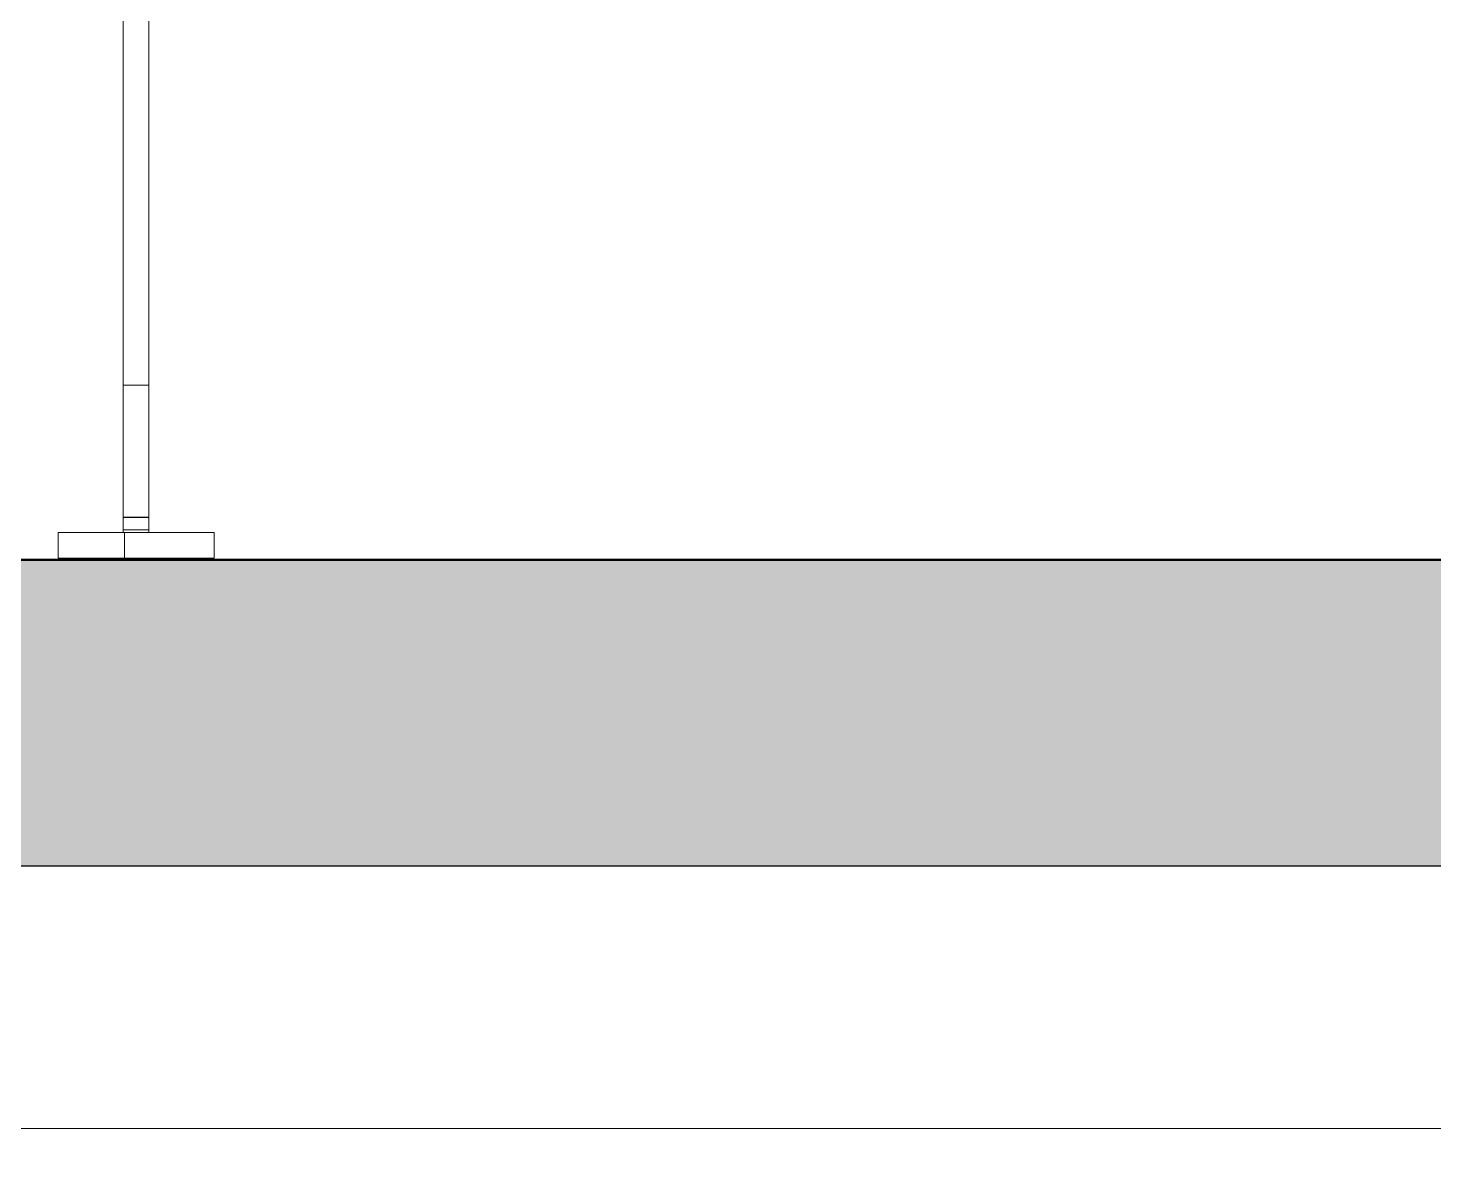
# Model space of a CAD drawing. Header units: millimetres. Extents: x -46169 to 237885, y -84465 to 18123.
# Drawn here: x 166985 to 167535, y -81191 to -80745 of the extents above; entities that cross this region are included whole.
import ezdxf

# ---------------------------------------------------------------- set-up
doc = ezdxf.new("R2010")
doc.units = ezdxf.units.MM
doc.header["$MEASUREMENT"] = 0
doc.linetypes.add('Wipeout_Contour', pattern=[1000, 0, -1000])
for name, color, linetype in [('New_A-20-M_Floor_Slab', 7, 'Continuous'), ('New_A-25-M_Wall_Int', 7, 'Continuous'), ('New_A-35-M_FFE_Fixed', 7, 'Continuous')]:
    doc.layers.add(name, color=color, linetype=linetype)
doc.layers.add('New_A-20-M_Floor_Slab_Pen_No__29', color=7, linetype='Continuous', lineweight=50, true_color=0x2a2a2a)
doc.layers.add('New_A-20-M_Floor_Slab_Pen_No__81', color=7, linetype='Continuous', lineweight=20, true_color=0x6a6a6a)
doc.layers.add('New_A-25-M_Wall_Int_Pen_No__87', color=8, linetype='Continuous', lineweight=20)
doc.layers.add('New_A-35-M_FFE_Fixed_Pen_No__1', color=7, linetype='Continuous', lineweight=13)

# ---------------------------------------------------------------- blocks, each defined once
blk = doc.blocks.new('Section Elem_131_3', base_point=(129666.67, -84332.61))
at = {"color": 254, "linetype": 'Wipeout_Contour', "lineweight": 0, "ltscale": 33598569.1956504}
blk.add_wipeout([(165097.11, -80735.11), (165025.43, -80735.11), (165025.43, -80783.86), (165090.14, -80783.86), (165090.14, -80952.86), (165025.43, -80952.86), (165025.43, -80953.11), (176113.28, -80953.11), (176113.28, -80784.11), (176177.99, -80784.11), (176177.99, -80735.11), (176107.11, -80735.11), (176107.11, -80952.36), (176072.11, -80952.36), (176072.11, -80942.36), (176097.11, -80942.36), (176097.11, -80735.11), (175832.11, -80735.11), (175832.11, -80952.36), (175797.11, -80952.36), (175797.11, -80942.36), (175822.11, -80942.36), (175822.11, -80735.11), (175282.11, -80735.11), (175282.11, -80942.36), (175307.61, -80942.36), (175307.61, -80952.36), (175246.61, -80952.36), (175246.61, -80942.36), (175272.11, -80942.36), (175272.11, -80735.11), (174732.11, -80735.11), (174732.11, -80942.36), (174757.11, -80942.36), (174757.11, -80952.36), (174696.61, -80952.36), (174696.61, -80942.36), (174722.11, -80942.36), (174722.11, -80735.11), (174182.11, -80735.11), (174182.11, -80942.36), (174207.11, -80942.36), (174207.11, -80952.36), (174146.61, -80952.36), (174146.61, -80942.36), (174172.11, -80942.36), (174172.11, -80735.11), (173632.11, -80735.11), (173632.11, -80942.36), (173657.11, -80942.36), (173657.11, -80952.36), (173596.61, -80952.36), (173596.61, -80942.36), (173622.11, -80942.36), (173622.11, -80735.11), (173082.11, -80735.11), (173082.11, -80942.36), (173107.11, -80942.36), (173107.11, -80952.36), (173046.61, -80952.36), (173046.61, -80942.36), (173072.11, -80942.36), (173072.11, -80735.11), (172532.11, -80735.11), (172532.11, -80942.36), (172557.11, -80942.36), (172557.11, -80952.36), (172497.11, -80952.36), (172497.11, -80942.36), (172522.11, -80942.36), (172522.11, -80735.11), (171982.11, -80735.11), (171982.11, -80942.36), (172007.61, -80942.36), (172007.61, -80952.36), (171946.61, -80952.36), (171946.61, -80942.36), (171972.11, -80942.36), (171972.11, -80735.11), (171432.11, -80735.11), (171432.11, -80942.36), (171457.11, -80942.36), (171457.11, -80952.36), (171397.11, -80952.36), (171397.11, -80942.36), (171422.11, -80942.36), (171422.11, -80735.11), (170882.11, -80735.11), (170882.11, -80942.36), (170907.61, -80942.36), (170907.61, -80952.36), (170846.61, -80952.36), (170846.61, -80942.36), (170872.11, -80942.36), (170872.11, -80735.11), (170332.11, -80735.11), (170332.11, -80942.36), (170357.11, -80942.36), (170357.11, -80952.36), (170297.11, -80952.36), (170297.11, -80942.36), (170322.11, -80942.36), (170322.11, -80735.11), (169782.11, -80735.11), (169782.11, -80942.36), (169807.61, -80942.36), (169807.61, -80952.36), (169746.61, -80952.36), (169746.61, -80942.36), (169772.11, -80942.36), (169772.11, -80735.11), (169232.11, -80735.11), (169232.11, -80942.36), (169257.11, -80942.36), (169257.11, -80952.36), (169196.61, -80952.36), (169196.61, -80942.36), (169222.11, -80942.36), (169222.11, -80735.11), (168682.11, -80735.11), (168682.11, -80942.36), (168707.11, -80942.36), (168707.11, -80952.36), (168647.11, -80952.36), (168647.11, -80942.36), (168672.11, -80942.36), (168672.11, -80735.11), (168132.11, -80735.11), (168132.11, -80942.36), (168157.61, -80942.36), (168157.61, -80952.36), (168096.61, -80952.36), (168096.61, -80942.36), (168122.11, -80942.36), (168122.11, -80735.11), (167582.11, -80735.11), (167582.11, -80942.36), (167607.11, -80942.36), (167607.11, -80952.36), (167547.11, -80952.36), (167547.11, -80942.36), (167572.11, -80942.36), (167572.11, -80735.11), (167032.11, -80735.11), (167032.11, -80942.36), (167057.61, -80942.36), (167057.61, -80952.36), (166996.61, -80952.36), (166996.61, -80942.36), (167022.11, -80942.36), (167022.11, -80735.11), (166482.11, -80735.11), (166482.11, -80942.36), (166507.11, -80942.36), (166507.11, -80952.36), (166447.11, -80952.36), (166447.11, -80942.36), (166472.11, -80942.36), (166472.11, -80735.11), (165932.11, -80735.11), (165932.11, -80942.36), (165957.61, -80942.36), (165957.61, -80952.36), (165896.61, -80952.36), (165896.61, -80942.36), (165922.11, -80942.36), (165922.11, -80735.11), (165382.11, -80735.11), (165382.11, -80942.36), (165407.11, -80942.36), (165407.11, -80952.36), (165372.11, -80952.36), (165372.11, -80735.11), (165107.11, -80735.11), (165107.11, -80942.36), (165132.11, -80942.36), (165132.11, -80952.36), (165097.11, -80952.36)], dxfattribs=at).dxf.layer = 'New_A-20-M_Floor_Slab'
blk = doc.blocks.new('Section Elem_151_3', base_point=(129666.67, -84332.61))
at = {"color": 254, "linetype": 'Wipeout_Contour', "lineweight": 0, "ltscale": 742351.604676}
blk.add_wipeout([(167022.11, -80904.95), (167032.11, -80904.95), (167032.11, -80895.1), (167022.11, -80895.1)], dxfattribs=at).dxf.layer = 'New_A-35-M_FFE_Fixed'
at = {"color": 254, "linetype": 'Wipeout_Contour', "lineweight": 0, "ltscale": 742382.518808}
blk.add_wipeout([(167032.11, -80921.62), (167032.11, -80913.88), (167022.11, -80913.88), (167022.11, -80921.62)], dxfattribs=at).dxf.layer = 'New_A-35-M_FFE_Fixed'
at = {"color": 254, "linetype": 'Wipeout_Contour', "lineweight": 0, "ltscale": 742401.658188}
blk.add_wipeout([(167032.11, -80929.54), (167032.11, -80927.91), (167022.11, -80927.91), (167022.11, -80929.54)], dxfattribs=at).dxf.layer = 'New_A-35-M_FFE_Fixed'
at = {"color": 254, "linetype": 'Wipeout_Contour', "lineweight": 0, "ltscale": 742416.977805}
blk.add_wipeout([(167022.11, -80937.2), (167022.11, -80937.82), (167032.11, -80937.82), (167032.11, -80937.2)], dxfattribs=at).dxf.layer = 'New_A-35-M_FFE_Fixed'
at = {"color": 254, "linetype": 'Wipeout_Contour', "lineweight": 0, "ltscale": 742371.162663}
blk.add_wipeout([(166996.61, -80952.36), (167022.61, -80952.36), (167022.61, -80942.36), (166996.61, -80942.36)], dxfattribs=at).dxf.layer = 'New_A-35-M_FFE_Fixed'
at = {"layer": 'New_A-35-M_FFE_Fixed_Pen_No__1', "linetype": 'Continuous'}
for q in [(166996.61, -80942.36), (167022.61, -80952.36)]:
    blk.add_line((166996.61, -80952.36), q, dxfattribs=at)
at = {"color": 254, "linetype": 'Wipeout_Contour', "lineweight": 0, "ltscale": 742333.909732}
blk.add_wipeout([(167032.11, -80895.1), (167032.11, -80884.65), (167022.11, -80884.65), (167022.11, -80895.1)], dxfattribs=at).dxf.layer = 'New_A-35-M_FFE_Fixed'
at = {"color": 254, "linetype": 'Wipeout_Contour', "lineweight": 0, "ltscale": 742367.982323}
blk.add_wipeout([(167032.11, -80913.88), (167032.11, -80904.95), (167022.11, -80904.95), (167022.11, -80913.88)], dxfattribs=at).dxf.layer = 'New_A-35-M_FFE_Fixed'
at = {"color": 254, "linetype": 'Wipeout_Contour', "lineweight": 0, "ltscale": 742394.749039}
blk.add_wipeout([(167022.11, -80927.91), (167032.11, -80927.91), (167032.11, -80921.62), (167022.11, -80921.62)], dxfattribs=at).dxf.layer = 'New_A-35-M_FFE_Fixed'
at = {"color": 254, "linetype": 'Wipeout_Contour', "lineweight": 0, "ltscale": 742416.032514}
blk.add_wipeout([(167032.11, -80937.2), (167032.11, -80936.74), (167022.11, -80936.74), (167022.11, -80937.2)], dxfattribs=at).dxf.layer = 'New_A-35-M_FFE_Fixed'
at = {"color": 254, "linetype": 'Wipeout_Contour', "lineweight": 0, "ltscale": 742418.18094}
blk.add_wipeout([(167022.11, -80938.58), (167032.11, -80938.58), (167032.11, -80937.82), (167022.11, -80937.82)], dxfattribs=at).dxf.layer = 'New_A-35-M_FFE_Fixed'
at = {"color": 254, "linetype": 'Wipeout_Contour', "lineweight": 0, "ltscale": 742415.381389}
blk.add_wipeout([(167032.11, -80936.74), (167032.11, -80936.45), (167022.11, -80936.45), (167022.11, -80936.74)], dxfattribs=at).dxf.layer = 'New_A-35-M_FFE_Fixed'
at = {"color": 254, "linetype": 'Wipeout_Contour', "lineweight": 0, "ltscale": 742410.811443}
blk.add_wipeout([(167032.11, -80932.55), (167022.11, -80932.55), (167022.11, -80935.4), (167032.11, -80935.4)], dxfattribs=at).dxf.layer = 'New_A-35-M_FFE_Fixed'
at = {"color": 254, "linetype": 'Wipeout_Contour', "lineweight": 0, "ltscale": 742419.595688}
blk.add_wipeout([(167032.11, -80939.44), (167032.11, -80938.58), (167022.11, -80938.58), (167022.11, -80939.44)], dxfattribs=at).dxf.layer = 'New_A-35-M_FFE_Fixed'
at = {"color": 254, "linetype": 'Wipeout_Contour', "lineweight": 0, "ltscale": 742414.129463}
blk.add_wipeout([(167022.11, -80935.4), (167022.11, -80936.36), (167032.11, -80936.36), (167032.11, -80935.4)], dxfattribs=at).dxf.layer = 'New_A-35-M_FFE_Fixed'
at = {"color": 254, "linetype": 'Wipeout_Contour', "lineweight": 0, "ltscale": 742421.167685}
blk.add_wipeout([(167032.11, -80940.38), (167032.11, -80939.44), (167022.11, -80939.44), (167022.11, -80940.38)], dxfattribs=at).dxf.layer = 'New_A-35-M_FFE_Fixed'
at = {"color": 254, "linetype": 'Wipeout_Contour', "lineweight": 0, "ltscale": 742415.049449}
blk.add_wipeout([(167032.11, -80936.45), (167032.11, -80936.36), (167022.11, -80936.36), (167022.11, -80936.45)], dxfattribs=at).dxf.layer = 'New_A-35-M_FFE_Fixed'
at = {"color": 254, "linetype": 'Wipeout_Contour', "lineweight": 0, "ltscale": 742424.559482}
blk.add_wipeout([(167032.11, -80942.36), (167032.11, -80941.36), (167022.11, -80941.36), (167022.11, -80942.36)], dxfattribs=at).dxf.layer = 'New_A-35-M_FFE_Fixed'
at = {"color": 254, "linetype": 'Wipeout_Contour', "lineweight": 0, "ltscale": 742422.836522}
blk.add_wipeout([(167032.11, -80941.36), (167032.11, -80940.38), (167022.11, -80940.38), (167022.11, -80941.36)], dxfattribs=at).dxf.layer = 'New_A-35-M_FFE_Fixed'
at = {"layer": 'New_A-35-M_FFE_Fixed_Pen_No__1', "linetype": 'Continuous'}
for p, q in [((166996.61, -80942.36), (167022.61, -80942.36)), ((167031.61, -80952.36), (167031.61, -80942.36))]:
    blk.add_line(p, q, dxfattribs=at)
blk = doc.blocks.new('Section Elem_152_3', base_point=(129666.67, -84332.61))
at = {"layer": 'New_A-35-M_FFE_Fixed_Pen_No__1', "linetype": 'Continuous'}
for p, q in [((167022.11, -80904.95), (167022.11, -80895.1)), ((167032.11, -80904.95), (167032.11, -80895.1)), ((167022.11, -80913.88), (167022.11, -80904.95)), ((167032.11, -80913.88), (167032.11, -80904.95)), ((167022.11, -80921.62), (167022.11, -80913.88)), ((167032.11, -80921.62), (167032.11, -80913.88)), ((167022.11, -80936.36), (167022.11, -80935.4)), ((167022.11, -80936.45), (167022.11, -80936.36)), ((167022.11, -80936.36), (167032.11, -80936.36)), ((167022.11, -80936.74), (167022.11, -80936.45)), ((167022.11, -80937.2), (167022.11, -80936.74)), ((167022.11, -80937.82), (167022.11, -80937.2)), ((167022.11, -80938.58), (167022.11, -80937.82)), ((167032.11, -80936.36), (167032.11, -80935.4)), ((167032.11, -80936.45), (167032.11, -80936.36)), ((167032.11, -80936.74), (167032.11, -80936.45)), ((167032.11, -80937.2), (167032.11, -80936.74)), ((167032.11, -80937.82), (167032.11, -80937.2)), ((167032.11, -80938.58), (167032.11, -80937.82)), ((167022.11, -80939.44), (167022.11, -80938.58)), ((167032.11, -80939.44), (167032.11, -80938.58))]:
    blk.add_line(p, q, dxfattribs=at)
at = {"color": 254, "linetype": 'Wipeout_Contour', "lineweight": 0, "ltscale": 742159.689083}
blk.add_wipeout([(167022.11, -80695.05), (167022.11, -80884.65), (167032.11, -80884.65), (167032.11, -80695.05)], dxfattribs=at).dxf.layer = 'New_A-35-M_FFE_Fixed'
at = {"color": 254, "linetype": 'Wipeout_Contour', "lineweight": 0, "ltscale": 742405.705957}
blk.add_wipeout([(167022.11, -80932.55), (167032.11, -80932.55), (167032.11, -80929.54), (167022.11, -80929.54)], dxfattribs=at).dxf.layer = 'New_A-35-M_FFE_Fixed'
at = {"color": 254, "linetype": 'Wipeout_Contour', "lineweight": 0, "ltscale": 742480.949966}
blk.add_wipeout([(167022.61, -80952.36), (167057.61, -80952.36), (167057.61, -80942.36), (167022.61, -80942.36)], dxfattribs=at).dxf.layer = 'New_A-35-M_FFE_Fixed'
at = {"layer": 'New_A-35-M_FFE_Fixed_Pen_No__1', "linetype": 'Continuous'}
for p, q in [((167022.11, -80884.65), (167022.11, -80651.97)), ((167032.11, -80884.65), (167032.11, -80651.97)), ((167022.11, -80895.1), (167022.11, -80884.65)), ((167022.11, -80884.65), (167032.11, -80884.65)), ((167032.11, -80895.1), (167032.11, -80884.65)), ((167022.11, -80927.91), (167022.11, -80921.62)), ((167032.11, -80927.91), (167032.11, -80921.62)), ((167022.11, -80932.55), (167022.11, -80927.91)), ((167032.11, -80932.55), (167032.11, -80927.91)), ((167022.11, -80935.4), (167022.11, -80932.55)), ((167032.11, -80935.4), (167032.11, -80932.55)), ((167022.11, -80940.38), (167022.11, -80939.44)), ((167022.11, -80941.36), (167022.11, -80940.38)), ((167022.11, -80942.36), (167022.11, -80941.36)), ((167022.11, -80941.36), (167032.11, -80941.36)), ((167022.61, -80952.36), (167022.61, -80942.36)), ((167057.61, -80942.36), (167022.61, -80942.36)), ((167032.11, -80940.38), (167032.11, -80939.44)), ((167032.11, -80941.36), (167032.11, -80940.38)), ((167032.11, -80942.36), (167032.11, -80941.36)), ((167057.61, -80952.36), (167057.61, -80942.36)), ((167057.61, -80952.36), (167022.61, -80952.36))]:
    blk.add_line(p, q, dxfattribs=at)
blk = doc.blocks.new('Section Elem_176_3', base_point=(129666.67, -84332.61))
at = {"layer": 'New_A-20-M_Floor_Slab_Pen_No__81', "linetype": 'Continuous', "lineweight": 0, "true_color": 0x353535}
blk.add_hatch(color=250, dxfattribs=at).paths.add_polyline_path([(175986.32, -81073.11), (175986.32, -80953.11), (165217.1, -80953.11), (165217.1, -81073.11)])
at = {"layer": 'New_A-20-M_Floor_Slab_Pen_No__29', "linetype": 'Continuous'}
for p, q in [((175986.32, -80953.11), (165217.1, -80953.11)), ((175986.32, -81073.11), (165217.1, -81073.11))]:
    blk.add_line(p, q, dxfattribs=at)
blk = doc.blocks.new('Section Elem_199_3', base_point=(129666.67, -84332.61))
at = {"color": 254, "linetype": 'Wipeout_Contour', "lineweight": 0, "ltscale": 744700.17384}
blk.add_wipeout([(165437.12, -81190.61), (169642.63, -81190.61), (169642.63, -81175.61), (165437.12, -81175.61)], dxfattribs=at).dxf.layer = 'New_A-25-M_Wall_Int'
at = {"color": 254, "linetype": 'Wipeout_Contour', "lineweight": 0, "ltscale": 745196.499827}
blk.add_wipeout([(167446.84, -81073.11), (167446.84, -81175.61), (167970.44, -81175.61), (167970.44, -81073.11)], dxfattribs=at).dxf.layer = 'New_A-25-M_Wall_Int'
at = {"color": 254, "linetype": 'Wipeout_Contour', "lineweight": 0, "ltscale": 743313.675782}
blk.add_wipeout([(166924.36, -81073.11), (166924.36, -81175.61), (167446.84, -81175.61), (167446.84, -81073.11)], dxfattribs=at).dxf.layer = 'New_A-25-M_Wall_Int'
at = {"layer": 'New_A-25-M_Wall_Int_Pen_No__87', "linetype": 'Continuous'}
for p, q in [((166924.36, -81175.61), (167446.84, -81175.61)), ((167446.84, -81175.61), (167970.44, -81175.61))]:
    blk.add_line(p, q, dxfattribs=at)

msp = doc.modelspace()

# ---------------------------------------------------------------- block references
at = {"layer": 'New_A-20-M_Floor_Slab'}
msp.add_blockref('Section Elem_131_3', (129666.67, -84332.61), dxfattribs=at)

# ---------------------------------------------------------------- next in the draw order: block references
at = {"layer": 'New_A-35-M_FFE_Fixed'}
msp.add_blockref('Section Elem_151_3', (129666.67, -84332.61), dxfattribs=at)

# ---------------------------------------------------------------- next in the draw order: block references
msp.add_blockref('Section Elem_152_3', (129666.67, -84332.61), dxfattribs=at)

# ---------------------------------------------------------------- next in the draw order: block references
at = {"layer": 'New_A-20-M_Floor_Slab'}
msp.add_blockref('Section Elem_176_3', (129666.67, -84332.61), dxfattribs=at)

# ---------------------------------------------------------------- next in the draw order: block references
at = {"layer": 'New_A-25-M_Wall_Int'}
msp.add_blockref('Section Elem_199_3', (129666.67, -84332.61), dxfattribs=at)

doc.saveas('drawing.dxf')
